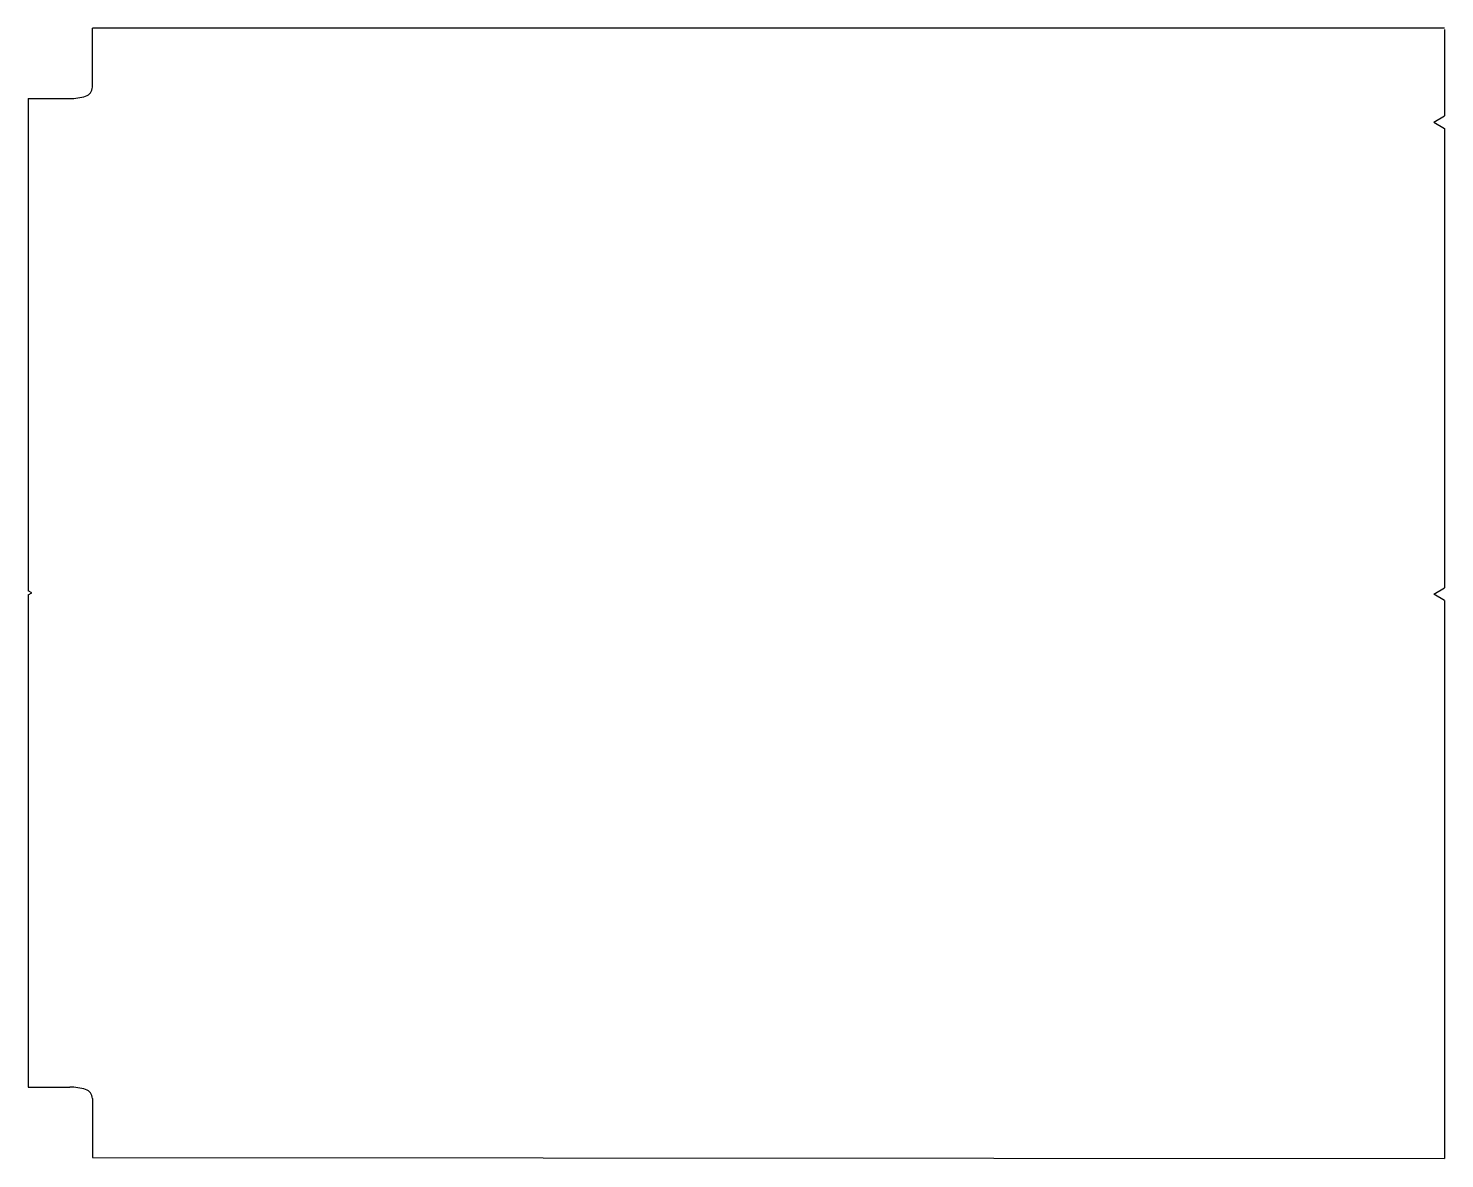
# Model space of a CAD drawing. Extents: x -34 to 1005, y 117 to 946.
import ezdxf

# ---------------------------------------------------------------- set-up
doc = ezdxf.new("R2010")
doc.units = 0
doc.layers.get('0').update_dxf_attribs({"linetype": 'CONTINUOUS'})

msp = doc.modelspace()

# ---------------------------------------------------------------- linework, layer by layer
at = {"color": 7}
for p, q in [((13, 902.6), (13, 945.7)), ((1005, 945.7), (13, 945.7)), ((1005, 944.8), (1005, 881.4)), ((-34, 894.2), (-34, 533.1)), ((-34, 894.2), (-3.5, 894.2)), ((1005, 872.2), (1005, 535.4)), ((-34, 530.2), (-34, 169.2)), ((1005, 526.2), (1005, 116.8)), ((-34, 169.2), (-3.5, 169.2)), ((13, 160.8), (13, 117.7)), ((13, 117.7), (1005, 116.8))]:
    msp.add_line(p, q, dxfattribs=at)
at = {"color": 7, "ltscale": 0.23094}
for p, q in [((997, 876.8), (1005, 881.4)), ((997, 876.8), (1005, 872.2)), ((997, 530.8), (1005, 535.4)), ((1005, 526.2), (997, 530.8))]:
    msp.add_line(p, q, dxfattribs=at)
at = {"color": 7, "ltscale": 0.072169}
for p, q in [((-31.5, 531.7), (-34, 533.1)), ((-34, 530.2), (-31.5, 531.7))]:
    msp.add_line(p, q, dxfattribs=at)
at = {"color": 7}
for centre, radius, start, end in [((-3.5, 934.2), 40, 270, 286.731), ((6, 902.6), 7, 286.731, 0), ((-3.5, 129.2), 40, 73.269, 90), ((6, 160.8), 7, 0, 73.269)]:
    msp.add_arc(centre, radius, start, end, dxfattribs=at)

doc.saveas('drawing.dxf')
